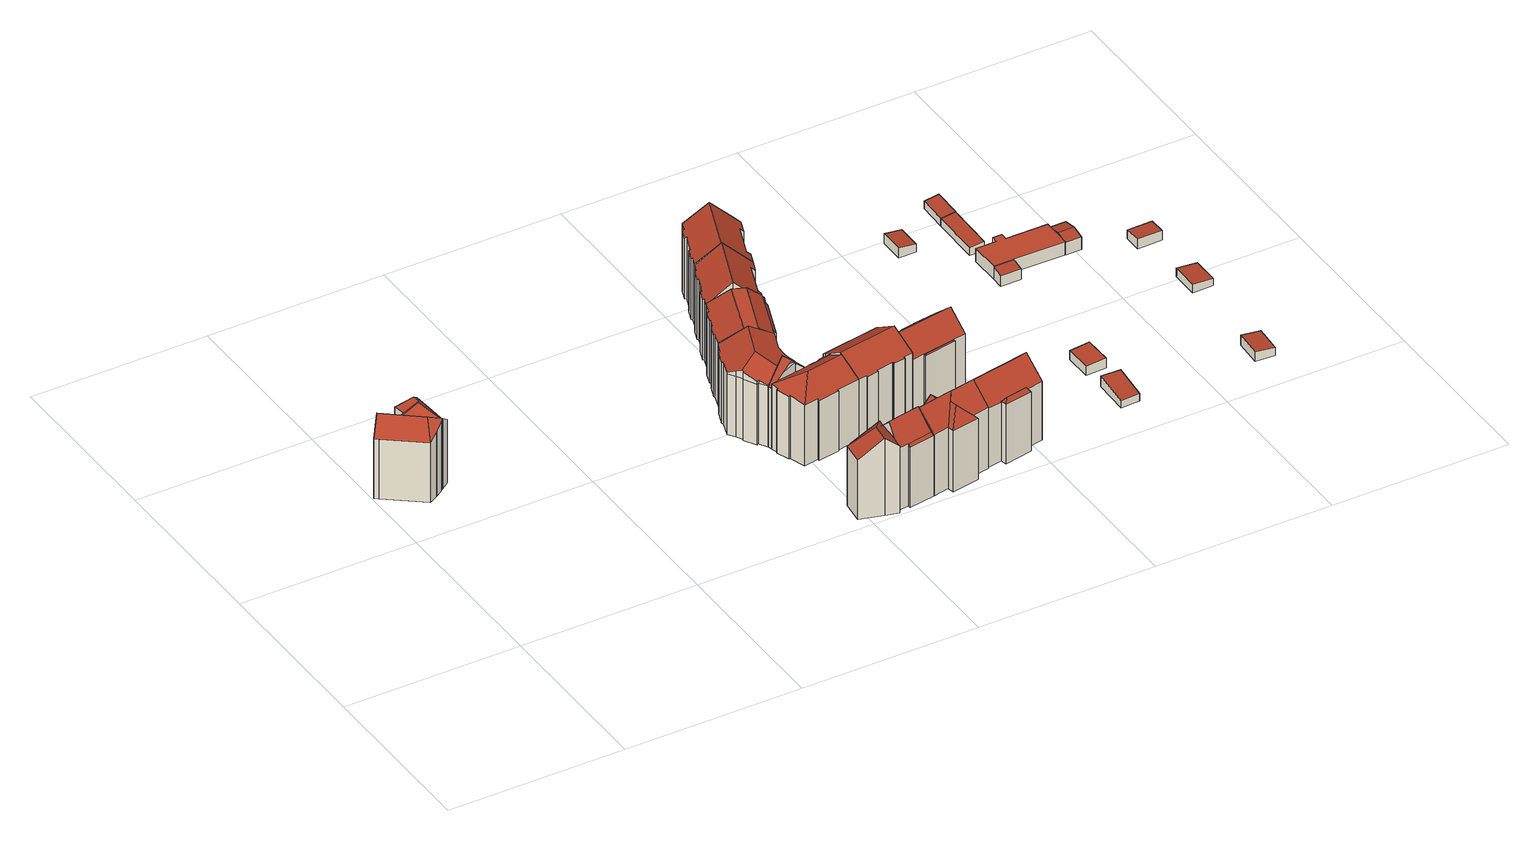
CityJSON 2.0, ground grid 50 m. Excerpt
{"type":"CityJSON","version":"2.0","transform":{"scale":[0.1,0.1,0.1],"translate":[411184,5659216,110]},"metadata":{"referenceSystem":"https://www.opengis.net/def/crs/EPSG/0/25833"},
"CityObjects":{
"building1":{"type":"Building","attributes":{"Gemeindeschluessel":14612000,"Geometrietyp2DReferenz":"3000","function":"31001_9998","roofType":"9999"},"children":["building1-1","building1-2"]},
"building1-1":{"type":"BuildingPart","attributes":{"Dachtyp_tdc":"tdcHipAndGableRoof","Dachneigung":33.82,"QualitaetDacherkennung":53,"Geometrietyp2DReferenz":"3000","measuredHeight":21.51,"roofType":"5000"},"parents":["building1"],"geometry":[{"type":"MultiSurface","lod":"2","boundaries":[[[0,1,2,3]],[[1,4,5,6,2]],[[7,8,9,10,11]],[[8,12,13,9]],[[12,14,15,13]],[[14,16,17,15]],[[16,18,19,17]],[[18,20,21,19]],[[20,22,23,21]],[[22,24,25,23]],[[24,0,3,25]],[[26,27,20,18,16,14,12,8]],[[26,4,1,0,27]],[[8,7,26]],[[0,24,22,20,27]],[[3,2,6,28,29,10,9,13,15,17,19,21,23,25]]],"semantics":{"surfaces":[{"type":"WallSurface"},{"type":"RoofSurface"},{"type":"GroundSurface"}],"values":[0,0,0,0,0,0,0,0,0,0,0,1,1,1,1,2]}}]},
"building1-2":{"type":"BuildingPart","attributes":{"Dachtyp_tdc":"tdcFreeFormRoof","Dachneigung":46.9,"QualitaetDacherkennung":15,"Geometrietyp2DReferenz":"3000","measuredHeight":22.3,"roofType":"5000"},"parents":["building1"],"geometry":[{"type":"MultiSurface","lod":"2","boundaries":[[[30,31,32,33]],[[31,11,10,32]],[[5,34,35,6]],[[34,36,37,35]],[[36,30,33,37]],[[5,38,39,40]],[[39,11,31,30,41,42,40]],[[30,36,41]],[[36,34,42,41]],[[34,5,40,42]],[[33,32,10,29,28,6,35,37]]],"semantics":{"surfaces":[{"type":"WallSurface"},{"type":"RoofSurface"},{"type":"GroundSurface"}],"values":[0,0,0,0,0,1,1,1,1,1,2]}}]},
"building2":{"type":"Building","attributes":{"Gemeindeschluessel":14612000,"Geometrietyp2DReferenz":"3000","function":"31001_9998","roofType":"9999"},"children":["building2-1","building2-2","building2-3"]},
"building2-1":{"type":"BuildingPart","attributes":{"Dachtyp_tdc":"tdcHipAndGableRoof","Dachneigung":38.94,"QualitaetDacherkennung":28,"Geometrietyp2DReferenz":"3000","measuredHeight":23.14,"roofType":"5000"},"parents":["building2"],"geometry":[{"type":"MultiSurface","lod":"2","boundaries":[[[43,44,45,46]],[[44,47,48,45]],[[47,49,50,48]],[[49,51,52,50]],[[51,53,54,52]],[[53,55,56,54]],[[55,57,58,59,56]],[[60,61,62,63,64]],[[61,43,46,62]],[[65,57,55,53,51,49,47,66]],[[47,44,43,66]],[[43,61,60,67,68,69,65,66]],[[46,45,48,50,52,54,56,59,70,71,63,62]]],"semantics":{"surfaces":[{"type":"WallSurface"},{"type":"RoofSurface"},{"type":"GroundSurface"}],"values":[0,0,0,0,0,0,0,0,0,1,1,1,2]}}]},
"building2-2":{"type":"BuildingPart","attributes":{"Dachtyp_tdc":"tdcGableRoof","Dachneigung":45.6,"QualitaetDacherkennung":60,"Geometrietyp2DReferenz":"3000","measuredHeight":23.59,"roofType":"3100"},"parents":["building2"],"geometry":[{"type":"MultiSurface","lod":"2","boundaries":[[[58,72,73,59]],[[72,74,75,73]],[[74,76,77,75]],[[76,78,79,77]],[[78,80,81,79]],[[82,64,63,83]],[[78,76,74,72,58,84,69,85]],[[85,67,64,82,80,78]],[[63,71,70,59,73,75,77,79,81,83]]],"semantics":{"surfaces":[{"type":"WallSurface"},{"type":"RoofSurface"},{"type":"GroundSurface"}],"values":[0,0,0,0,0,0,1,1,2]}}]},
"building2-3":{"type":"BuildingPart","attributes":{"Dachtyp_tdc":"tdcPolyFlatRoof","Dachneigung":30.76,"QualitaetDacherkennung":30,"Geometrietyp2DReferenz":"3000","measuredHeight":18.64,"roofType":"2100"},"parents":["building2"],"geometry":[{"type":"MultiSurface","lod":"2","boundaries":[[[86,87,81,80]],[[86,88,89,87]],[[88,82,83,89]],[[82,88,86,80]],[[81,87,89,83]]],"semantics":{"surfaces":[{"type":"WallSurface"},{"type":"RoofSurface"},{"type":"GroundSurface"}],"values":[0,0,0,1,2]}}]},
"building3":{"type":"Building","attributes":{"Dachtyp_tdc":"tdcFreeFormRoof","Gemeindeschluessel":14612000,"Dachneigung":31.26,"QualitaetDacherkennung":33,"Geometrietyp2DReferenz":"3000","measuredHeight":22.98,"function":"31001_9998","roofType":"5000"},"geometry":[{"type":"Solid","lod":"2","boundaries":[[[[90,91,92,93]],[[91,94,95,92]],[[94,96,97,95]],[[96,98,99,97]],[[98,100,101,99]],[[100,102,103,101]],[[102,104,105,103]],[[104,106,107,105]],[[106,108,109,107]],[[108,110,111,109]],[[110,112,113,111]],[[112,114,115,113]],[[114,116,117,115]],[[116,118,119,117]],[[118,120,121,119]],[[120,122,123,121]],[[122,90,93,123]],[[124,125,126,127,128,129,130,131]],[[132,133,134,135,136,137,127,126]],[[137,138,139,116,140,141,142,143,128,127]],[[106,129,128,143,108]],[[108,143,142,110]],[[110,142,141,112]],[[112,141,140,114]],[[116,139,118]],[[118,139,138,120]],[[120,138,137,136,122]],[[122,136,135,90]],[[90,135,134,91]],[[91,134,133,94]],[[94,133,132,96]],[[102,131,130,104]],[[100,124,131,102]],[[104,130,129,106]],[[98,125,124,100]],[[96,132,126,125,98]],[[93,92,95,97,99,101,103,105,107,109,111,113,115,117,119,121,123]],[[114,140,116]]]],"semantics":{"surfaces":[{"type":"WallSurface"},{"type":"RoofSurface"},{"type":"GroundSurface"}],"values":[[0,0,0,0,0,0,0,0,0,0,0,0,0,0,0,0,0,1,1,1,0,0,0,0,0,0,0,0,0,0,0,0,0,0,0,0,2,0]]}}]},
"building4":{"type":"Building","attributes":{"Gemeindeschluessel":14612000,"Geometrietyp2DReferenz":"3000","function":"31001_9998","roofType":"9999"},"children":["building4-1","building4-2","building4-3"]},
"building4-1":{"type":"BuildingPart","attributes":{"Dachtyp_tdc":"tdcHipAndGableRoof","Dachneigung":31.91,"QualitaetDacherkennung":47,"Geometrietyp2DReferenz":"3000","measuredHeight":22.02,"roofType":"5000"},"parents":["building4"],"geometry":[{"type":"MultiSurface","lod":"2","boundaries":[[[144,145,146,147]],[[145,148,149,146]],[[148,150,151,149]],[[150,152,153,151]],[[152,154,155,153]],[[154,156,157,155]],[[156,158,159,157]],[[158,160,161,159]],[[160,162,163,161]],[[162,164,165,163]],[[164,166,167,165]],[[166,168,169,167]],[[168,170,171,172,169]],[[173,174,175,176,177]],[[170,168,166,164,162,160,158,178]],[[158,156,154,152,150,148,145,178]],[[145,144,174,173,179,180,181,170,178]],[[147,146,149,151,153,155,157,159,161,163,165,167,169,172,182,176,175]]],"semantics":{"surfaces":[{"type":"WallSurface"},{"type":"RoofSurface"},{"type":"GroundSurface"}],"values":[0,0,0,0,0,0,0,0,0,0,0,0,0,0,1,1,1,2]}}]},
"building4-2":{"type":"BuildingPart","attributes":{"Dachtyp_tdc":"tdcGableRoof","Dachneigung":44.67,"QualitaetDacherkennung":45,"Geometrietyp2DReferenz":"3000","measuredHeight":23.67,"roofType":"3100"},"parents":["building4"],"geometry":[{"type":"MultiSurface","lod":"2","boundaries":[[[183,184,97,185]],[[184,186,187,97]],[[186,177,176,187]],[[188,189,99,169]],[[189,183,185,99]],[[190,179,177,186,184,183]],[[183,189,188,171,181,190]],[[185,97,187,176,182,172,169,99]]],"semantics":{"surfaces":[{"type":"WallSurface"},{"type":"RoofSurface"},{"type":"GroundSurface"}],"values":[0,0,0,0,0,1,1,2]}}]},
"building4-3":{"type":"BuildingPart","attributes":{"Dachtyp_tdc":"tdcPolyFlatRoof","Dachneigung":55.79,"QualitaetDacherkennung":34,"Geometrietyp2DReferenz":"3000","measuredHeight":19.8,"roofType":"2100"},"parents":["building4"],"geometry":[{"type":"MultiSurface","lod":"2","boundaries":[[[191,192,144,147,193]],[[194,195,196,175,174]],[[195,191,193,196]],[[195,194,192,191]],[[193,147,175,196]]],"semantics":{"surfaces":[{"type":"WallSurface"},{"type":"RoofSurface"},{"type":"GroundSurface"}],"values":[0,0,0,1,2]}}]},
"building5":{"type":"Building","attributes":{"Gemeindeschluessel":14612000,"Geometrietyp2DReferenz":"3000","function":"31001_9998","roofType":"9999"},"children":["building5-1","building5-2"]},
"building5-1":{"type":"BuildingPart","attributes":{"Dachtyp_tdc":"tdcCutGableRoof","Dachneigung":29.41,"QualitaetDacherkennung":51,"Geometrietyp2DReferenz":"3000","measuredHeight":22.23,"roofType":"9999"},"parents":["building5"],"geometry":[{"type":"MultiSurface","lod":"2","boundaries":[[[197,198,123,199,200]],[[198,201,202,123]],[[201,203,204,202]],[[203,205,121,204]],[[205,206,207,121]],[[206,208,209,207]],[[208,210,211,209]],[[210,212,213,211]],[[212,214,215,213]],[[214,216,217,215]],[[216,218,219,217]],[[218,220,221,219]],[[220,222,223,221]],[[222,224,225,223]],[[224,226,227,225]],[[226,228,229,230,227]],[[201,198,197,228,226]],[[224,222,220,218,216,214,212,210,208,206,205,203]],[[226,224,203,201]],[[230,199,123,202,204,121,207,209,211,213,215,217,219,221,223,225,227]]],"semantics":{"surfaces":[{"type":"WallSurface"},{"type":"RoofSurface"},{"type":"GroundSurface"}],"values":[0,0,0,0,0,0,0,0,0,0,0,0,0,0,0,0,1,1,1,2]}}]},
"building5-2":{"type":"BuildingPart","attributes":{"Dachtyp_tdc":"tdcPolyFlatRoof","Dachneigung":48.27,"QualitaetDacherkennung":42,"Geometrietyp2DReferenz":"3000","measuredHeight":19.36,"roofType":"2100"},"parents":["building5"],"geometry":[{"type":"MultiSurface","lod":"2","boundaries":[[[231,232,233,234]],[[232,200,199,233]],[[229,235,236,230]],[[235,237,238,236]],[[237,231,234,238]],[[237,235,229,200,232,231]],[[234,233,199,230,236,238]]],"semantics":{"surfaces":[{"type":"WallSurface"},{"type":"RoofSurface"},{"type":"GroundSurface"}],"values":[0,0,0,0,0,1,2]}}]},
"building6":{"type":"Building","attributes":{"Dachtyp_tdc":"tdcFreeFormRoof","Gemeindeschluessel":14612000,"Dachneigung":44.04,"QualitaetDacherkennung":41,"Geometrietyp2DReferenz":"3000","measuredHeight":23.61,"function":"31001_9998","roofType":"5000"},"geometry":[{"type":"Solid","lod":"2","boundaries":[[[[239,240,241,77]],[[240,242,243,241]],[[242,244,245,243]],[[244,246,247,245]],[[246,248,249,247]],[[248,250,251,249]],[[250,252,253,251]],[[252,254,255,253]],[[254,256,257,255]],[[256,258,259,257]],[[258,260,87,259]],[[260,239,77,87]],[[261,262,260,258]],[[263,264,265,261,258,256]],[[263,256,254]],[[264,263,254,252]],[[266,265,264,252,250]],[[266,250,248]],[[248,265,266]],[[248,261,265]],[[246,261,248]],[[267,261,246]],[[240,261,267]],[[240,262,261]],[[262,240,239]],[[268,267,246,244]],[[268,244,242]],[[267,268,242,240]],[[262,239,260]],[[77,241,243,245,247,249,251,253,255,257,259,87]]]],"semantics":{"surfaces":[{"type":"WallSurface"},{"type":"RoofSurface"},{"type":"GroundSurface"}],"values":[[0,0,0,0,0,0,0,0,0,0,0,0,1,1,1,1,1,0,1,1,1,1,1,1,1,1,0,1,0,2]]}}]},
"building7":{"type":"Building","attributes":{"Dachtyp_tdc":"tdcGableRoof","Gemeindeschluessel":14612000,"Dachneigung":41.21,"QualitaetDacherkennung":75,"Geometrietyp2DReferenz":"3000","measuredHeight":24.05,"function":"31001_9998","roofType":"3100"},"geometry":[{"type":"Solid","lod":"2","boundaries":[[[[269,270,271,272]],[[270,273,274,271]],[[273,275,236,274]],[[275,276,277,236]],[[276,278,223,277]],[[278,279,280,223]],[[279,281,282,280]],[[281,283,284,282]],[[283,285,286,284]],[[285,287,288,286]],[[287,289,290,288]],[[289,291,292,290]],[[291,293,294,292]],[[293,295,296,294]],[[295,297,298,296]],[[297,299,300,298]],[[299,301,302,300]],[[301,303,304,302]],[[303,269,272,304]],[[299,297,295,293,291,289,287,285,283,281,279,278,276]],[[276,275,273,270,269,303,301,299]],[[272,271,274,236,277,223,280,282,284,286,288,290,292,294,296,298,300,302,304]]]],"semantics":{"surfaces":[{"type":"WallSurface"},{"type":"RoofSurface"},{"type":"GroundSurface"}],"values":[[0,0,0,0,0,0,0,0,0,0,0,0,0,0,0,0,0,0,0,1,1,2]]}}]},
"building8":{"type":"Building","attributes":{"Dachtyp_tdc":"tdcGableRoof","Gemeindeschluessel":14612000,"Dachneigung":33.74,"QualitaetDacherkennung":61,"Geometrietyp2DReferenz":"3000","measuredHeight":22.4,"function":"31001_9998","roofType":"3100"},"geometry":[{"type":"Solid","lod":"2","boundaries":[[[[305,306,307,308]],[[306,309,310,307]],[[309,311,312,310]],[[311,313,314,312]],[[313,315,316,314]],[[315,317,318,316]],[[317,319,320,318]],[[319,321,322,320]],[[321,323,324,322]],[[323,325,326,324]],[[325,327,328,326]],[[327,329,330,328]],[[329,331,332,330]],[[331,333,334,332]],[[333,335,336,334]],[[335,337,338,336]],[[337,305,308,338]],[[333,331,329,327,325,323,321,319,317,315,313,311,309]],[[309,306,305,337,335,333]],[[308,307,310,312,314,316,318,320,322,324,326,328,330,332,334,336,338]]]],"semantics":{"surfaces":[{"type":"WallSurface"},{"type":"RoofSurface"},{"type":"GroundSurface"}],"values":[[0,0,0,0,0,0,0,0,0,0,0,0,0,0,0,0,0,1,1,2]]}}]},
"building9":{"type":"Building","attributes":{"Dachtyp_tdc":"tdcGableRoof","Gemeindeschluessel":14612000,"Dachneigung":41.42,"QualitaetDacherkennung":70,"Geometrietyp2DReferenz":"3000","measuredHeight":24.03,"function":"31001_9998","roofType":"3100"},"geometry":[{"type":"Solid","lod":"2","boundaries":[[[[339,340,341,342]],[[340,343,344,341]],[[343,345,346,344]],[[345,347,302,346]],[[347,348,349,302]],[[348,350,298,349]],[[350,351,352,298]],[[351,353,354,352]],[[353,355,356,354]],[[355,357,358,356]],[[357,359,360,358]],[[359,361,362,360]],[[361,363,364,362]],[[363,365,366,364]],[[365,367,368,366]],[[367,369,370,368]],[[369,371,372,370]],[[371,373,374,372]],[[373,339,342,374]],[[369,367,365,363,361,359,357,355,353,351,350,348]],[[348,347,345,343,340,339,373,371,369]],[[342,341,344,346,302,349,298,352,354,356,358,360,362,364,366,368,370,372,374]]]],"semantics":{"surfaces":[{"type":"WallSurface"},{"type":"RoofSurface"},{"type":"GroundSurface"}],"values":[[0,0,0,0,0,0,0,0,0,0,0,0,0,0,0,0,0,0,0,1,1,2]]}}]},
"building10":{"type":"Building","attributes":{"Gemeindeschluessel":14612000,"Geometrietyp2DReferenz":"3000","function":"31001_9998","roofType":"9999"},"children":["building10-1","building10-2"]},
"building10-1":{"type":"BuildingPart","attributes":{"Dachtyp_tdc":"tdcFreeFormRoof","Dachneigung":56.08,"QualitaetDacherkennung":22,"Geometrietyp2DReferenz":"3000","measuredHeight":19.09,"roofType":"5000"},"parents":["building10"],"geometry":[{"type":"MultiSurface","lod":"2","boundaries":[[[375,376,377,378]],[[376,379,380,377]],[[379,381,382,383,380]],[[375,378,384]],[[385,381,379]],[[386,385,379,376]],[[386,376,375]],[[385,386,375,381]],[[377,380,383,378]]],"semantics":{"surfaces":[{"type":"WallSurface"},{"type":"RoofSurface"},{"type":"GroundSurface"}],"values":[0,0,0,0,1,1,1,1,2]}}]},
"building10-2":{"type":"BuildingPart","attributes":{"Dachtyp_tdc":"tdcGableRoof","Dachneigung":44.61,"QualitaetDacherkennung":58,"Geometrietyp2DReferenz":"3000","measuredHeight":23.21,"roofType":"3100"},"parents":["building10"],"geometry":[{"type":"MultiSurface","lod":"2","boundaries":[[[387,388,389,390]],[[388,391,392,389]],[[391,393,394,392]],[[387,395,382,384,396,397]],[[397,398,399,400,393,391,388,387]],[[394,401,402,403,404,405,378,383,406,390,389,392]],[[393,400,401,394]],[[400,399,402,401]],[[399,398,403,402]],[[398,397,404,403]],[[397,396,405,404]],[[396,384,378,405]],[[382,395,406,383]],[[395,387,390,406]]],"semantics":{"surfaces":[{"type":"WallSurface"},{"type":"RoofSurface"},{"type":"GroundSurface"}],"values":[0,0,0,1,1,2,0,0,0,0,0,0,0,0]}}]},
"building11":{"type":"Building","attributes":{"Gemeindeschluessel":14612000,"Geometrietyp2DReferenz":"3000","function":"31001_9998","roofType":"9999"},"children":["building11-1","building11-2"]},
"building11-1":{"type":"BuildingPart","attributes":{"Dachtyp_tdc":"tdcFreeFormRoof","Dachneigung":34.52,"QualitaetDacherkennung":11,"Geometrietyp2DReferenz":"3000","measuredHeight":16.08,"roofType":"5000"},"parents":["building11"],"geometry":[{"type":"MultiSurface","lod":"2","boundaries":[[[407,408,409,410]],[[408,411,412,409]],[[411,413,414,412]],[[415,413,411]],[[416,415,411,408]],[[416,408,407]],[[415,416,407,413]],[[410,409,412,414]]],"semantics":{"surfaces":[{"type":"WallSurface"},{"type":"RoofSurface"},{"type":"GroundSurface"}],"values":[0,0,0,1,1,1,1,2]}}]},
"building11-2":{"type":"BuildingPart","attributes":{"Dachtyp_tdc":"tdcGableRoof","Dachneigung":41.1,"QualitaetDacherkennung":64,"Geometrietyp2DReferenz":"3000","measuredHeight":21.06,"roofType":"3100"},"parents":["building11"],"geometry":[{"type":"MultiSurface","lod":"2","boundaries":[[[417,418,419,420]],[[418,421,422,419]],[[421,423,424,422]],[[423,425,426,424]],[[425,427,428,426]],[[427,429,410,428]],[[429,407,410]],[[430,414,413]],[[430,431,432,414]],[[431,433,434,432]],[[433,435,436,434]],[[435,437,438,436]],[[437,417,420,438]],[[433,431,430,429,427,425]],[[425,423,421,418,417,437,435,433]],[[420,419,422,424,426,428,410,414,432,434,436,438]]],"semantics":{"surfaces":[{"type":"WallSurface"},{"type":"RoofSurface"},{"type":"GroundSurface"}],"values":[0,0,0,0,0,0,0,0,0,0,0,0,0,1,1,2]}}]},
"building12":{"type":"Building","attributes":{"Dachtyp_tdc":"tdcPolyFlatRoof","Gemeindeschluessel":14612000,"Dachneigung":6.3,"QualitaetDacherkennung":64,"Geometrietyp2DReferenz":"3000","measuredHeight":3.22,"function":"31001_9998","roofType":"2100"},"geometry":[{"type":"Solid","lod":"2","boundaries":[[[[439,440,441,442]],[[440,443,444,441]],[[443,445,446,444]],[[445,439,442,446]],[[445,443,440,439]],[[442,441,444,446]]]],"semantics":{"surfaces":[{"type":"WallSurface"},{"type":"RoofSurface"},{"type":"GroundSurface"}],"values":[[0,0,0,0,1,2]]}}]},
"building13":{"type":"Building","attributes":{"Dachtyp_tdc":"tdcPolyFlatRoof","Gemeindeschluessel":14612000,"Dachneigung":5.1,"QualitaetDacherkennung":86,"Geometrietyp2DReferenz":"3000","measuredHeight":3.06,"function":"31001_9998","roofType":"2100"},"geometry":[{"type":"Solid","lod":"2","boundaries":[[[[447,448,449,450]],[[448,451,452,449]],[[451,453,454,452]],[[453,447,450,454]],[[453,451,448,447]],[[450,449,452,454]]]],"semantics":{"surfaces":[{"type":"WallSurface"},{"type":"RoofSurface"},{"type":"GroundSurface"}],"values":[[0,0,0,0,1,2]]}}]},
"building14":{"type":"Building","attributes":{"Dachtyp_tdc":"tdcPolyFlatRoof","Gemeindeschluessel":14612000,"Dachneigung":6.22,"QualitaetDacherkennung":68,"Geometrietyp2DReferenz":"3000","measuredHeight":2.96,"function":"31001_9998","roofType":"2100"},"geometry":[{"type":"Solid","lod":"2","boundaries":[[[[455,456,457,458]],[[459,460,456,455]],[[460,461,457,456]],[[461,462,458,457]],[[462,459,455,458]],[[462,461,460,459]]]],"semantics":{"surfaces":[{"type":"GroundSurface"},{"type":"WallSurface"},{"type":"RoofSurface"}],"values":[[0,1,1,1,1,2]]}}]},
"building15":{"type":"Building","attributes":{"Dachtyp_tdc":"tdcPolyFlatRoof","Gemeindeschluessel":14612000,"Dachneigung":7.87,"QualitaetDacherkennung":93,"Geometrietyp2DReferenz":"3000","measuredHeight":2.8,"function":"31001_9998","roofType":"2100"},"geometry":[{"type":"Solid","lod":"2","boundaries":[[[[463,464,465,466]],[[464,467,468,465]],[[467,469,470,468]],[[469,471,472,470]],[[471,463,466,472]],[[471,469,467,464,463]],[[466,465,468,470,472]]]],"semantics":{"surfaces":[{"type":"WallSurface"},{"type":"RoofSurface"},{"type":"GroundSurface"}],"values":[[0,0,0,0,0,1,2]]}}]},
"building16":{"type":"Building","attributes":{"Dachtyp_tdc":"tdcPolyFlatRoof","Gemeindeschluessel":14612000,"Dachneigung":8.77,"QualitaetDacherkennung":99,"Geometrietyp2DReferenz":"3000","measuredHeight":2.86,"function":"31001_9998","roofType":"2100"},"geometry":[{"type":"Solid","lod":"2","boundaries":[[[[467,464,465,468]],[[464,473,474,465]],[[473,475,476,474]],[[475,477,478,476]],[[477,479,470,478]],[[479,467,468,470]],[[479,477,475,473,464,467]],[[468,465,474,476,478,470]]]],"semantics":{"surfaces":[{"type":"WallSurface"},{"type":"RoofSurface"},{"type":"GroundSurface"}],"values":[[0,0,0,0,0,0,1,2]]}}]},
"building17":{"type":"Building","attributes":{"Gemeindeschluessel":14612000,"Geometrietyp2DReferenz":"3000","function":"31001_9998","roofType":"9999"},"children":["building17-1","building17-2","building17-3"]},
"building17-1":{"type":"BuildingPart","attributes":{"Dachtyp_tdc":"tdcGableRoof","Dachneigung":12.76,"QualitaetDacherkennung":86,"Geometrietyp2DReferenz":"3000","measuredHeight":4.54,"roofType":"3100"},"parents":["building17"],"geometry":[{"type":"MultiSurface","lod":"2","boundaries":[[[480,481,482,483]],[[481,484,485,482]],[[484,486,487,485]],[[486,488,489,487]],[[484,481,480,490,491]],[[491,492,488,486,484]],[[493,483,482,485,487,489]]],"semantics":{"surfaces":[{"type":"WallSurface"},{"type":"RoofSurface"},{"type":"GroundSurface"}],"values":[0,0,0,0,1,1,2]}}]},
"building17-2":{"type":"BuildingPart","attributes":{"Dachtyp_tdc":"tdcPolyFlatRoof","Dachneigung":0,"QualitaetDacherkennung":48,"Geometrietyp2DReferenz":"3000","measuredHeight":3.96,"roofType":"1000"},"parents":["building17"],"geometry":[{"type":"MultiSurface","lod":"2","boundaries":[[[494,495,496,489,488]],[[495,497,498,499,496]],[[500,501,502,503,504]],[[501,505,506,502]],[[505,507,508,506]],[[507,509,510,508]],[[509,511,512,510]],[[511,513,514,512]],[[513,515,480,483,514]],[[513,511,509,507,505,501,500,497,495,494,492,516,490,515]],[[483,493,489,496,499,503,502,506,508,510,512,514]]],"semantics":{"surfaces":[{"type":"WallSurface"},{"type":"RoofSurface"},{"type":"GroundSurface"}],"values":[0,0,0,0,0,0,0,0,0,1,2]}}]},
"building17-3":{"type":"BuildingPart","attributes":{"Dachtyp_tdc":"tdcPolyFlatRoof","Dachneigung":8.4,"QualitaetDacherkennung":98,"Geometrietyp2DReferenz":"3000","measuredHeight":3.56,"roofType":"2100"},"parents":["building17"],"geometry":[{"type":"MultiSurface","lod":"2","boundaries":[[[517,504,503,518]],[[498,519,520,499]],[[519,517,518,520]],[[519,498,504,517]],[[518,503,499,520]]],"semantics":{"surfaces":[{"type":"WallSurface"},{"type":"RoofSurface"},{"type":"GroundSurface"}],"values":[0,0,0,1,2]}}]},
"building18":{"type":"Building","attributes":{"Dachtyp_tdc":"tdcPolyFlatRoof","Gemeindeschluessel":14612000,"Dachneigung":4.62,"QualitaetDacherkennung":89,"Geometrietyp2DReferenz":"3000","measuredHeight":2.93,"function":"31001_9998","roofType":"2100"},"geometry":[{"type":"Solid","lod":"2","boundaries":[[[[521,522,523,524]],[[522,525,526,523]],[[525,527,528,526]],[[527,521,524,528]],[[527,525,522,521]],[[524,523,526,528]]]],"semantics":{"surfaces":[{"type":"WallSurface"},{"type":"RoofSurface"},{"type":"GroundSurface"}],"values":[[0,0,0,0,1,2]]}}]},
"building19":{"type":"Building","attributes":{"Dachtyp_tdc":"tdcPolyFlatRoof","Gemeindeschluessel":14612000,"Dachneigung":4.11,"QualitaetDacherkennung":94,"Geometrietyp2DReferenz":"3000","measuredHeight":2.52,"function":"31001_9998","roofType":"2100"},"geometry":[{"type":"Solid","lod":"2","boundaries":[[[[529,530,531,532]],[[533,534,535,536]],[[534,529,532,535]],[[534,533,530,529]],[[532,531,536,535]],[[530,533,536,531]]]],"semantics":{"surfaces":[{"type":"WallSurface"},{"type":"RoofSurface"},{"type":"GroundSurface"}],"values":[[0,0,0,1,2,0]]}}]},
"building20":{"type":"Building","attributes":{"Dachtyp_tdc":"tdcPolyFlatRoof","Gemeindeschluessel":14612000,"Dachneigung":3.99,"QualitaetDacherkennung":92,"Geometrietyp2DReferenz":"3000","measuredHeight":2.98,"function":"31001_9998","roofType":"2100"},"geometry":[{"type":"Solid","lod":"2","boundaries":[[[[537,538,539,540]],[[538,541,542,539]],[[541,543,544,542]],[[543,537,540,544]],[[543,541,538,537]],[[540,539,542,544]]]],"semantics":{"surfaces":[{"type":"WallSurface"},{"type":"RoofSurface"},{"type":"GroundSurface"}],"values":[[0,0,0,0,1,2]]}}]}
},
"vertices":[
[36,748,231],[41,753,225],[41,753,15],[36,748,15],[66,733,225],[66,733,193],[66,733,15],[188,669,206],[166,653,226],[166,653,15],[188,669,15],[188,669,193],[164,651,225],[164,651,15],[160,648,222],[160,648,15],[139,634,209],[139,634,15],[137,633,208],[137,633,15],[112,619,194],[112,619,15],[12,696,193],[12,696,15],[1,704,193],[1,704,15],[165,654,226],[134,671,231],[165,654,15],[176,661,15],
[180,800,193],[183,749,193],[183,749,15],[180,800,15],[118,761,193],[118,761,15],[113,793,193],[113,793,15],[165,654,193],[176,661,207],[142,726,238],[150,765,228],[152,744,227],
[1041,18,240],[975,36,186],[975,36,9],[1041,18,9],[983,99,187],[983,99,9],[995,102,190],[995,102,9],[995,105,187],[995,105,9],[1063,117,204],[1063,117,9],[1063,120,201],[1063,120,9],[1087,125,207],[1087,125,190],[1087,125,9],[1078,18,210],[1078,8,210],[1078,8,9],[1078,18,9],[1078,18,195],[1087,119,212],[1046,67,240],[1080,34,211],[1083,68,211],[1085,102,211],[1087,119,9],[1083,68,9],
[1098,127,190],[1098,127,9],[1099,124,192],[1099,124,9],[1166,137,192],[1166,137,9],[1176,85,245],[1176,85,9],[1184,37,195],[1184,37,9],[1110,23,195],[1110,23,9],[1087,119,195],[1083,68,245],
[1186,27,190],[1186,27,9],[1111,14,190],[1111,14,9],
[1027,503,198],[1029,480,198],[1029,480,16],[1027,503,16],[1033,470,198],[1033,470,16],[1044,450,198],[1044,450,16],[937,400,198],[937,400,16],[923,422,198],[923,422,16],[918,420,198],[918,420,16],[898,454,198],[898,454,16],[901,456,198],[901,456,16],[890,474,198],[890,474,16],[877,495,198],[877,495,16],[892,539,198],[892,539,16],[889,540,198],[889,540,16],[904,581,198],[904,581,16],[908,580,198],[908,580,16],[920,610,198],[920,610,16],[1048,559,198],[1048,559,16],[923,422,208],[937,400,200],[983,422,222],[949,483,246],[899,460,222],[901,456,221],[898,454,219],[918,420,206],[1044,450,201],[1033,470,209],[1029,480,212],[1027,503,217],[1048,559,217],[989,583,246],[920,610,201],[908,580,200],[889,540,199],[892,539,201],[877,495,202],[890,474,214],
[1124,420,211],[1131,375,237],[1131,375,16],[1124,420,16],[1142,313,197],[1142,313,16],[1076,301,197],[1076,301,16],[1077,298,195],[1077,298,16],[1015,287,195],[1015,287,16],[1014,293,198],[1014,293,16],[973,286,198],[973,286,16],[959,331,204],[959,331,16],[955,330,202],[955,330,16],[942,366,206],[942,366,16],[946,368,208],[946,368,16],[940,388,211],[940,388,16],[941,388,211],[941,388,196],[941,388,16],[1062,409,211],[1091,414,211],[1091,414,16],[1062,409,16],[1062,409,195],[1024,357,237],[1045,406,211],[1003,399,211],[957,391,211],[1003,399,16],
[992,426,253],[1044,450,196],[992,426,16],[1053,428,196],[1053,428,16],[940,388,195],[937,400,197],[1003,399,253],
[1121,435,191],[1124,420,214],[1121,435,16],[1091,414,214],[1089,430,191],[1089,430,16],
[1056,580,212],[1048,559,212],[1056,580,16],[1056,580,210],[1013,573,238],[1013,573,16],[979,587,239],[979,587,16],[920,610,203],[932,646,202],[932,646,16],[929,647,200],[929,647,16],[942,681,200],[942,681,16],[945,680,203],[945,680,16],[953,701,203],[953,701,16],[950,702,201],[950,702,16],[962,735,201],[962,735,16],[966,734,203],[966,734,16],[979,768,203],[979,768,16],[1037,746,239],[1037,746,16],[1072,732,238],[1072,732,16],[1107,719,212],[1107,719,210],[1107,719,16],
[1108,692,198],[1064,577,200],[1064,577,16],[1108,692,16],[1113,717,203],[1113,717,16],[1104,694,204],[1104,694,16],
[1166,137,191],[1234,149,191],[1234,149,9],[1233,152,191],[1233,152,9],[1271,159,191],[1271,159,9],[1271,156,191],[1271,156,9],[1338,168,191],[1338,168,9],[1358,58,191],[1358,58,9],[1311,49,191],[1311,49,9],[1314,31,191],[1314,31,9],[1235,17,191],[1235,17,9],[1232,36,191],[1232,36,9],[1186,27,191],[1277,101,244],[1176,82,244],[1268,63,229],[1265,81,229],[1278,100,245],[1348,113,245],[1256,134,209],[1252,155,209],
[1151,846,199],[1117,754,199],[1117,754,16],[1151,846,16],[1125,751,190],[1125,751,16],[1113,717,190],[1042,744,257],[1042,744,16],[979,768,198],[988,792,198],[988,792,16],[984,793,195],[984,793,16],[996,826,194],[996,826,16],[1000,824,198],[1000,824,16],[1010,847,198],[1010,847,16],[1019,871,198],[1019,871,16],[1015,872,195],[1015,872,16],[1028,905,195],[1028,905,16],[1031,904,198],[1031,904,16],[1040,925,199],[1040,925,16],[1102,902,257],[1102,902,16],[1175,875,189],[1175,875,16],[1162,842,189],[1162,842,16],
[1289,475,199],[1292,450,215],[1292,450,17],[1289,475,17],[1299,409,241],[1299,409,17],[1312,343,196],[1312,343,17],[1285,338,196],[1285,338,17],[1286,335,194],[1286,335,17],[1253,330,194],[1253,330,17],[1252,332,196],[1252,332,17],[1250,332,196],[1250,332,17],[1201,324,196],[1201,324,17],[1202,321,194],[1202,321,17],[1168,315,194],[1168,315,17],[1167,317,196],[1167,317,17],[1142,313,196],[1142,313,17],[1131,380,241],[1131,380,17],[1121,435,206],[1121,435,17],[1120,446,199],[1120,446,17],
[1221,998,187],[1212,1002,196],[1212,1002,16],[1221,998,16],[1178,912,196],[1178,912,16],[1188,908,187],[1188,908,16],[1175,875,187],[1101,902,256],[1101,902,16],[1040,925,201],[1049,950,201],[1049,950,16],[1045,952,197],[1045,952,16],[1057,984,197],[1057,984,16],[1061,983,201],[1061,983,16],[1080,1032,201],[1080,1032,16],[1075,1033,197],[1075,1033,16],[1087,1065,197],[1087,1065,16],[1092,1064,201],[1092,1064,16],[1100,1086,201],[1100,1086,16],[1162,1063,256],[1162,1063,16],[1221,1040,201],[1221,1040,16],[1235,1035,187],[1235,1035,16],
[1479,80,190],[1482,63,190],[1482,63,12],[1479,80,12],[1403,48,190],[1403,48,12],[1399,65,190],[1399,65,188],[1399,65,12],[1479,80,188],[1410,58,203],[1472,70,203],
[1348,114,244],[1338,168,190],[1338,168,12],[1348,114,12],[1405,181,190],[1405,181,12],[1404,183,187],[1404,183,12],[1358,58,188],[1528,89,188],[1517,145,244],[1507,200,189],[1438,187,190],[1438,190,187],[1438,190,12],[1438,187,12],[1507,200,12],[1517,145,12],[1528,89,12],[1358,58,12],
[1441,365,174],[1442,359,174],[1442,359,15],[1441,365,15],[1349,342,174],[1349,342,15],[1348,349,174],[1348,349,15],[1352,346,176],[1438,361,176],
[1356,471,169],[1390,477,169],[1390,477,15],[1356,471,15],[1392,468,178],[1392,468,15],[1459,479,178],[1459,479,15],[1468,425,226],[1468,425,15],[1478,371,175],[1478,371,15],[1441,365,175],[1348,349,175],[1312,343,175],[1312,343,15],[1302,396,226],[1302,396,15],[1292,450,178],[1292,450,15],[1358,461,178],[1358,461,15],
[1819,205,45],[1815,108,35],[1815,108,13],[1819,205,13],[1762,106,34],[1762,106,13],[1764,208,45],[1764,208,13],
[1757,345,38],[1814,346,43],[1814,346,12],[1757,345,12],[1815,268,43],[1815,268,12],[1758,267,38],[1758,267,12],
[1664,921,11],[1614,921,11],[1614,991,11],[1664,991,11],[1664,921,35],[1614,921,41],[1614,991,41],[1664,991,35],
[1768,842,34],[1770,983,34],[1770,983,12],[1768,842,12],[1791,983,37],[1791,983,12],[1812,983,39],[1812,983,12],[1809,842,39],[1809,842,12],
[1772,1066,34],[1772,1066,12],[1808,1066,40],[1808,1066,12],[1813,1066,40],[1813,1066,12],[1812,983,40],
[1971,802,47],[2016,802,47],[2016,802,11],[1971,802,11],[2016,762,56],[2016,762,11],[2016,726,48],[2016,726,11],[1971,726,48],[1971,726,11],[1971,788,50],[1971,762,56],[1971,738,50],[1971,762,11],
[1971,726,50],[1970,726,50],[1970,726,11],[1827,727,50],[1827,727,47],[1827,727,11],[1769,728,50],[1769,814,50],[1769,814,11],[1769,728,11],[1769,728,47],[1827,814,50],[1827,814,11],[1827,832,50],[1827,832,11],[1853,832,50],[1853,832,11],[1853,813,50],[1853,813,11],[1971,812,50],[1971,812,11],[1971,802,50],[1971,762,50],
[1768,693,42],[1768,693,11],[1826,693,42],[1826,693,11],
[2143,178,47],[2197,174,43],[2197,174,18],[2143,178,18],[2192,96,43],[2192,96,18],[2137,100,47],[2137,100,18],
[2154,505,41],[2212,504,37],[2212,504,16],[2154,505,16],[2212,428,37],[2154,426,41],[2154,426,16],[2212,428,16],
[2133,655,43],[2133,705,40],[2133,705,14],[2133,655,14],[2203,705,40],[2203,705,14],[2203,655,43],[2203,655,14]
]}
